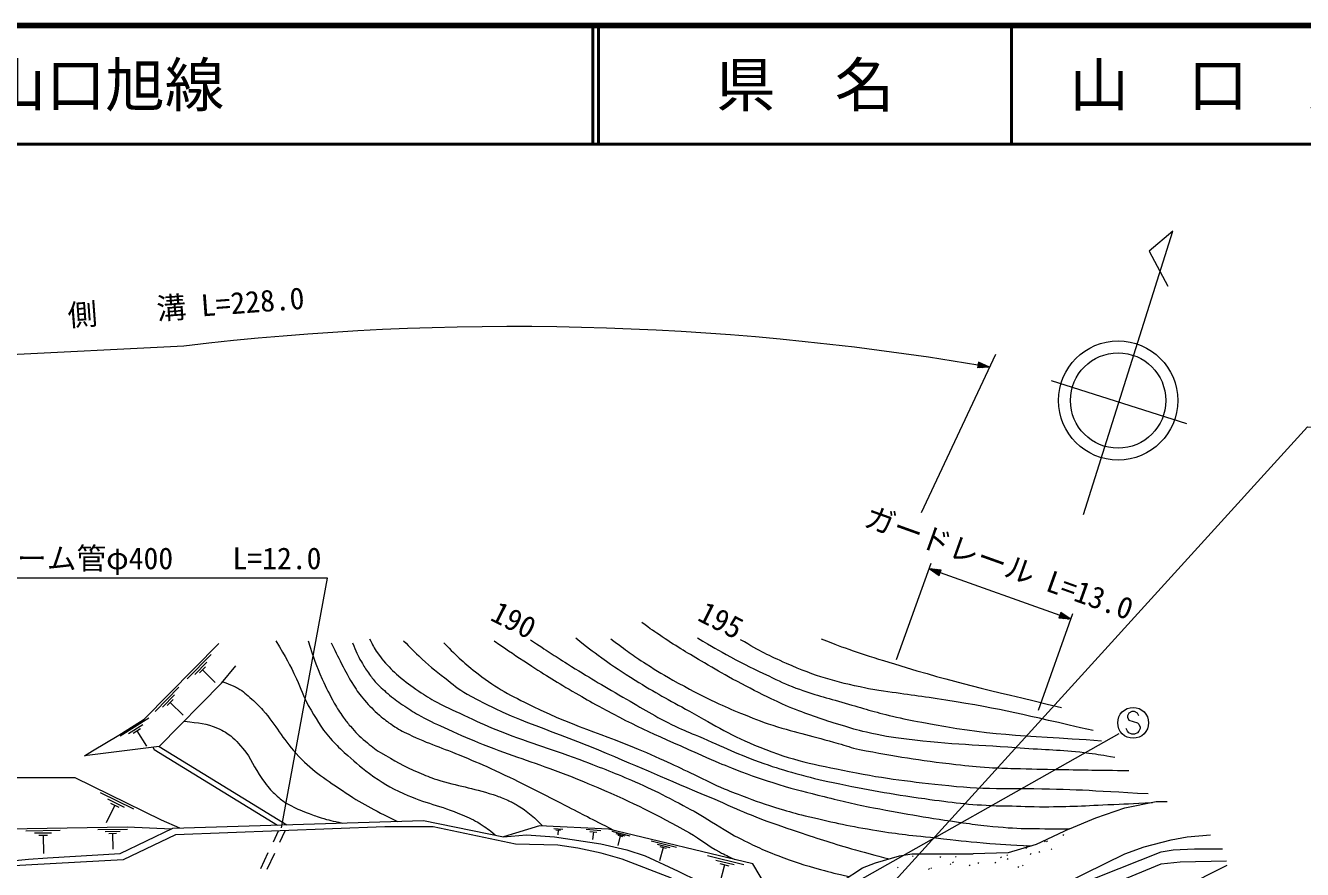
# Model space of a CAD drawing. Units: millimetres, scale not verified. Extents: x 40000 to 680000, y 20000 to 380000.
# Drawn here: x 250014 to 357488, y 308924 to 380000 of the extents above; entities that cross this region are included whole.
import ezdxf
from ezdxf.enums import TextEntityAlignment as Align

# ---------------------------------------------------------------- set-up
doc = ezdxf.new("R2010")
doc.units = ezdxf.units.MM
doc.header["$LTSCALE"] = 1000
for name, color, linetype, lineweight in [('M-BGD', 7, 'Continuous', 13), ('M-BMK-SRVR', 3, 'Continuous', 13), ('M-STR-HTXT', 7, 'Continuous', 13), ('M-STR-STRC', 7, 'Continuous', 13), ('M-TTL', 2, 'Continuous', 140), ('M-TTL-LINE', 7, 'Continuous', 50)]:
    doc.layers.add(name, color=color, linetype=linetype, lineweight=lineweight)
doc.layers.add('M-TTL-TXT', color=7, linetype='Continuous')
doc.styles.add('ＭＳ ゴシック', font='')
doc.styles.get('ＭＳ ゴシック').set_extended_font_data('MS Gothic')

msp = doc.modelspace()

# ---------------------------------------------------------------- linework, layer by layer
at = {"layer": 'M-BGD'}
for p, q in [((263627, 324980), (265633, 327016)), ((264264, 325355), (265267, 326373)), ((264651, 325476), (265152, 325985)), ((264901, 325730), (265987, 324660)), ((260916, 322228), (262924, 324266)), ((261554, 322604), (262558, 323623)), ((261941, 322725), (262443, 323234)), ((262192, 322979), (263279, 321909)), ((257973, 320165), (260394, 321689)), ((258679, 320384), (259890, 321146)), ((259084, 320413), (259689, 320794)), ((259386, 320604), (260199, 319313)), ((261265, 319292), (254976, 318499)), ((261265, 319292), (272010, 312693)), ((256308, 315393), (259104, 314027)), ((257524, 314337), (256796, 312846)), ((256916, 314865), (258314, 314182)), ((257175, 314508), (257874, 314166)), ((250043, 312176), (252928, 312224)), ((250767, 311996), (252210, 312020)), ((251131, 311809), (251853, 311821)), ((251492, 311815), (251518, 310277)), ((256088, 312277), (258593, 312320)), ((256717, 312121), (257969, 312142)), ((257033, 311959), (257659, 311970)), ((257346, 311964), (257368, 310628)), ((271275, 312161), (270842, 311235)), ((271407, 311217), (271852, 312183)), ((294479, 312387), (295235, 312320)), ((294659, 312270), (295037, 312236)), ((294848, 312253), (294812, 311850)), ((297209, 312318), (298427, 312210)), ((297499, 312129), (298108, 312074)), ((297803, 312102), (297746, 311452)), ((299352, 312152), (300863, 311768)), ((299704, 311955), (300460, 311763)), ((300056, 311759), (299852, 310953)), ((299867, 311807), (300245, 311711)), ((337344, 311787), (337415, 311858)), ((302683, 311331), (304807, 310791)), ((303178, 311054), (304240, 310784)), ((303673, 310778), (303385, 309645)), ((303408, 310845), (303939, 310710)), ((334213, 310700), (334284, 310771)), ((334254, 310859), (334324, 310930)), ((335781, 311254), (335852, 311325)), ((335953, 311263), (336023, 311334)), ((336332, 310593), (336403, 310664)), ((270418, 310329), (269783, 308970)), ((270359, 308948), (270987, 310309)), ((307411, 310113), (310460, 309339)), ((308121, 309716), (309646, 309329)), ((324655, 310014), (324726, 310085)), ((326992, 309946), (327062, 310017)), ((328035, 309493), (328105, 309564)), ((328278, 309958), (328349, 310029)), ((331604, 309480), (331675, 309550)), ((332076, 309931), (332147, 310002)), ((332598, 310092), (332668, 310162)), ((332657, 309769), (332728, 309840)), ((334569, 310188), (334640, 310259)), ((335309, 310376), (335380, 310447)), ((308832, 309319), (308419, 307693)), ((308451, 309416), (309213, 309222)), ((323395, 309058), (323466, 309129)), ((326016, 308927), (326087, 308998)), ((326199, 309001), (326270, 309072)), ((327823, 309333), (327893, 309403)), ((329440, 309239), (329510, 309309)), ((330192, 309436), (330263, 309507)), ((333551, 309095), (333622, 309166)), ((333915, 309226), (333986, 309296))]:
    msp.add_line(p, q, dxfattribs=at)
for points in [[(254976, 318499), (255640, 318915), (257879, 320224), (259995, 321578), (266271, 327948)], [(261265, 319292), (266515, 324626), (267700, 326066)], [(260719, 319223), (260842, 319038), (271233, 312669)], [(232987, 317345), (233410, 317091), (240099, 316668), (254153, 316668), (261435, 313112), (262973, 312419)], [(337889, 312350), (340090, 313281), (342545, 314128), (345170, 314636), (346101, 314636)], [(257987, 310265), (262416, 312402), (283518, 313042), (290237, 311677)], [(191774, 295945), (202168, 300920), (207760, 303252), (214106, 306254), (217493, 307608), (222657, 308370), (235611, 310572), (237813, 311080), (242046, 311757), (244755, 312096), (248481, 312350), (258556, 312519), (262325, 312359)], [(304379, 308188), (300230, 309797), (298452, 310305), (296505, 310728), (294812, 310982), (291256, 311067), (284313, 312506), (280249, 312506), (262638, 311829), (258217, 309739), (248499, 309204)], [(315640, 301990), (311223, 309405), (299089, 312331), (293263, 312599), (290237, 311677)], [(290237, 311677), (292169, 311842), (294539, 311672), (298434, 311080), (300635, 310572), (302159, 310064), (304953, 308794), (306647, 307947), (308933, 306592), (310457, 305576), (312743, 303798), (315367, 301258), (316976, 299480), (318669, 297194), (319855, 295332), (321294, 292707)], [(325405, 302664), (334079, 306084), (342545, 310233), (344154, 310826), (346440, 311418), (347795, 311672), (349742, 311842)], [(337889, 312350), (335071, 311026), (332722, 310314), (329761, 310233)], [(328067, 303206), (328829, 303375), (336619, 306846), (345593, 310402), (346609, 310572), (348387, 310656), (350758, 310656)], [(243417, 309114), (250275, 309792), (251851, 309899), (257987, 310265)], [(314436, 304306), (318754, 307947), (320447, 309048), (321548, 309471), (323580, 310064), (324596, 310233), (329761, 310233)], [(332428, 303965), (345593, 309386), (347202, 309556), (351097, 309640)], [(321141, 296935), (343460, 305408), (351138, 309274)]]:
    msp.add_lwpolyline(points, dxfattribs=at)
for points, knots in [([(341699, 318361), (340654, 318547), (340359, 318582), (339497, 318700), (337394, 318986), (336195, 318959), (334079, 319123), (330210, 319423), (328024, 319407), (324173, 319885), (322840, 320050), (322095, 320177), (320786, 320478), (319949, 320670), (319491, 320821), (318669, 321070), (317028, 321568), (316121, 321893), (314521, 322510), (313706, 322824), (313276, 323064), (312489, 323441), (311315, 324004), (310673, 324350), (309525, 324965), (308585, 325469), (308073, 325778), (307155, 326320), (305747, 327149), (304955, 327611), (303599, 328521), (302918, 328978), (302692, 329128), (301873, 329714)], [0, 0, 0, 0, 1, 1, 1, 2, 2, 2, 3, 3, 3, 4, 4, 4, 5, 5, 5, 6, 6, 6, 7, 7, 7, 8, 8, 8, 9, 9, 9, 10, 10, 10, 11, 11, 11, 11]), ([(271087, 328182), (271950, 326688), (272210, 326272), (272820, 324991), (273234, 324122), (273331, 323569), (273815, 322736), (274467, 321613), (274813, 320955), (275659, 319970), (276085, 319473), (276359, 319224), (276844, 318784), (277643, 318059), (278093, 317649), (278961, 317006), (280009, 316230), (280650, 315849), (281839, 315313), (283699, 314475), (284871, 314329), (286750, 313535), (287363, 313276), (287708, 313123), (288274, 312773), (288797, 312449), (288980, 312304), (289544, 311842)], [0, 0, 0, 0, 1, 1, 1, 2, 2, 2, 3, 3, 3, 4, 4, 4, 5, 5, 5, 6, 6, 6, 7, 7, 7, 8, 8, 8, 9, 9, 9, 9]), ([(273796, 328182), (274300, 326648), (274429, 326185), (274981, 324965), (275347, 324157), (275568, 323710), (275997, 322933), (276264, 322451), (276441, 322196), (276759, 321748), (276978, 321440), (277100, 321266), (277352, 320986), (277821, 320464), (278077, 320158), (278622, 319716), (279100, 319328), (279365, 319101), (279892, 318784), (281109, 318053), (281803, 317648), (283109, 317091), (283697, 316840), (284022, 316682), (284633, 316498), (286470, 315948), (287546, 315805), (289375, 315228), (289814, 315090), (290055, 314994), (290475, 314805), (290812, 314653), (291003, 314569), (291322, 314382), (291772, 314116), (292012, 313944), (292423, 313620), (292889, 313252), (293040, 313092), (293538, 312587)], [0, 0, 0, 0, 1, 1, 1, 2, 2, 2, 3, 3, 3, 4, 4, 4, 5, 5, 5, 6, 6, 6, 7, 7, 7, 8, 8, 8, 9, 9, 9, 10, 10, 10, 11, 11, 11, 12, 12, 12, 13, 13, 13, 13]), ([(275743, 328013), (276218, 327029), (276342, 326764), (276759, 325981), (277080, 325380), (277240, 325031), (277606, 324457), (277937, 323938), (278133, 323650), (278537, 323187), (278999, 322659), (279278, 322377), (279807, 321917), (280217, 321561), (280459, 321375), (280908, 321070), (281411, 320730), (281714, 320569), (282263, 320308), (284005, 319481), (285054, 319186), (286835, 318446), (287901, 318002), (288495, 317743), (289544, 317260), (291863, 316193), (293118, 315504), (295392, 314347), (296999, 313529), (297508, 313268), (299496, 312233)], [0, 0, 0, 0, 1, 1, 1, 2, 2, 2, 3, 3, 3, 4, 4, 4, 5, 5, 5, 6, 6, 6, 7, 7, 7, 8, 8, 8, 9, 9, 9, 10, 10, 10, 10]), ([(277521, 328013), (277849, 327245), (277934, 327006), (278283, 326404), (278500, 326031), (278626, 325824), (278876, 325473), (279122, 325128), (279265, 324936), (279553, 324626), (279952, 324198), (280205, 323985), (280654, 323610), (281127, 323216), (281417, 323027), (281924, 322679), (282439, 322326), (282733, 322136), (283279, 321832), (284145, 321350), (284665, 321148), (285565, 320732), (286707, 320202), (287356, 319922), (288528, 319462), (291050, 318472), (292511, 318045), (295047, 317091), (296283, 316626), (296968, 316344), (298180, 315821), (301263, 314492), (302955, 313651), (305885, 312011), (306909, 311437), (307385, 310948), (308425, 310402), (308929, 310138), (309108, 310042), (309736, 309763)], [0, 0, 0, 0, 1, 1, 1, 2, 2, 2, 3, 3, 3, 4, 4, 4, 5, 5, 5, 6, 6, 6, 7, 7, 7, 8, 8, 8, 9, 9, 9, 10, 10, 10, 11, 11, 11, 12, 12, 12, 13, 13, 13, 13]), ([(278961, 328352), (279256, 327783), (279336, 327606), (279638, 327166), (279825, 326894), (279928, 326738), (280146, 326489), (280609, 325962), (280890, 325684), (281416, 325219), (282036, 324672), (282421, 324407), (283109, 323949), (283690, 323563), (284020, 323350), (284633, 323018), (285634, 322474), (286227, 322231), (287258, 321748), (288304, 321258), (288892, 320984), (289967, 320562), (292714, 319486), (294322, 319071), (297079, 318022), (298882, 317337), (299888, 316940), (301651, 316160), (302693, 315699), (303260, 315405), (304276, 314890), (306456, 313783), (307149, 313310), (309695, 311757)], [0, 0, 0, 0, 1, 1, 1, 2, 2, 2, 3, 3, 3, 4, 4, 4, 5, 5, 5, 6, 6, 6, 7, 7, 7, 8, 8, 8, 9, 9, 9, 10, 10, 10, 11, 11, 11, 11]), ([(281839, 328182), (282426, 327563), (282600, 327395), (283109, 326912), (283927, 326138), (284414, 325731), (285311, 325050), (286027, 324505), (286384, 324127), (287173, 323695), (291533, 321310), (294312, 320669), (298886, 318723), (302712, 317096), (303907, 316586), (308679, 314551)], [0, 0, 0, 0, 1, 1, 1, 2, 2, 2, 3, 3, 3, 4, 4, 4, 5, 5, 5, 5]), ([(285226, 328013), (286464, 326727), (286904, 326323), (288105, 325388), (289742, 324113), (290813, 323594), (292677, 322679), (296591, 320758), (299040, 320257), (303006, 318446), (305038, 317518), (305717, 317210), (308171, 315990)], [0, 0, 0, 0, 1, 1, 1, 2, 2, 2, 3, 3, 3, 4, 4, 4, 4]), ([(289459, 328182), (290832, 327227), (291201, 326977), (292338, 326235), (293867, 325236), (294738, 324698), (296317, 323780), (297073, 323340), (297500, 323101), (298265, 322679), (301697, 320786), (302958, 320324), (307324, 318361)], [0, 0, 0, 0, 1, 1, 1, 2, 2, 2, 3, 3, 3, 4, 4, 4, 4]), ([(292507, 328267), (294007, 327270), (294406, 327013), (295640, 326235), (297434, 325103), (298462, 324506), (300297, 323441), (301999, 322452), (302926, 321841), (304699, 320986), (305446, 320625), (305882, 320461), (306647, 320139), (308792, 319235), (309953, 318621), (312150, 317853), (313197, 317487), (313791, 317304), (314859, 317006), (316073, 316669), (316759, 316501), (317992, 316244), (320984, 315622), (322671, 315318), (325697, 314890), (328033, 314559), (329350, 314388), (331708, 314297), (331906, 314289), (332018, 314299), (332216, 314297), (333440, 314283), (334125, 314217), (335349, 314212), (337598, 314204), (338858, 314283), (341106, 314382), (342574, 314446), (343044, 314469), (344862, 314576)], [0, 0, 0, 0, 1, 1, 1, 2, 2, 2, 3, 3, 3, 4, 4, 4, 5, 5, 5, 6, 6, 6, 7, 7, 7, 8, 8, 8, 9, 9, 9, 10, 10, 10, 11, 11, 11, 12, 12, 12, 13, 13, 13, 13]), ([(296317, 328436), (297350, 327606), (297640, 327380), (298519, 326743), (299581, 325973), (300201, 325576), (301313, 324880), (303058, 323788), (304079, 323246), (305885, 322256), (308165, 321005), (309396, 320184), (311812, 319221), (314644, 318091), (316356, 317770), (319347, 317176), (322590, 316531), (324441, 316339), (327729, 315990), (329540, 315798), (330564, 315779), (332385, 315736), (333080, 315720), (333469, 315740), (334163, 315736), (338201, 315715), (339525, 315582), (344493, 315313)], [0, 0, 0, 0, 1, 1, 1, 2, 2, 2, 3, 3, 3, 4, 4, 4, 5, 5, 5, 6, 6, 6, 7, 7, 7, 8, 8, 8, 9, 9, 9, 9]), ([(299281, 328352), (300660, 327309), (301049, 327006), (302244, 326235), (303278, 325568), (303647, 325355), (304953, 324626)], [0, 0, 0, 0, 1, 1, 1, 2, 2, 2, 2]), ([(306562, 328436), (307885, 327641), (308248, 327427), (309356, 326828), (310592, 326159), (311300, 325813), (312573, 325219), (313459, 324806), (313941, 324538), (314859, 324203), (316451, 323622), (317381, 323407), (319008, 322933), (320556, 322482), (321416, 322197), (322987, 321832), (323941, 321611), (324481, 321511), (325443, 321324), (331276, 320194), (333407, 320272), (340576, 319771)], [0, 0, 0, 0, 1, 1, 1, 2, 2, 2, 3, 3, 3, 4, 4, 4, 5, 5, 5, 6, 6, 6, 7, 7, 7, 7]), ([(339866, 320623), (333962, 321963), (332355, 322407), (327475, 323187), (325429, 323514), (324273, 323633), (322225, 323949), (321647, 324038), (321320, 324073), (320748, 324192), (318074, 324750), (316566, 325159), (314071, 326270), (312518, 326961), (311937, 327245), (310203, 328267)], [0, 0, 0, 0, 1, 1, 1, 2, 2, 2, 3, 3, 3, 4, 4, 4, 5, 5, 5, 5]), ([(316976, 328352), (318267, 327843), (318619, 327710), (319685, 327336), (321027, 326864), (321797, 326654), (323157, 326235), (328583, 324564), (330446, 324211), (337220, 322559)], [0, 0, 0, 0, 1, 1, 1, 2, 2, 2, 3, 3, 3, 3]), ([(266607, 324738), (267033, 324572), (267150, 324531), (267489, 324379), (267639, 324312), (267728, 324284), (267869, 324203), (268380, 323910), (268603, 323649), (269055, 323272), (269450, 322942), (269646, 322727), (269986, 322340), (271169, 320994), (271568, 320021), (272780, 318700), (274099, 317261), (275065, 316671), (276678, 315572), (278393, 314404), (279103, 314064), (281311, 312975)], [0, 0, 0, 0, 1, 1, 1, 2, 2, 2, 3, 3, 3, 4, 4, 4, 5, 5, 5, 6, 6, 6, 7, 7, 7, 7]), ([(304953, 324626), (306437, 323828), (306839, 323598), (308086, 323018), (308905, 322637), (309367, 322428), (310203, 322086), (311249, 321659), (311835, 321412), (312912, 321070), (315038, 320396), (316267, 320146), (318415, 319546), (319111, 319352), (319484, 319173), (320193, 319038), (323350, 318438), (325130, 318143), (328321, 317768), (329410, 317641), (330022, 317588), (331115, 317514), (331941, 317459), (332405, 317456), (333232, 317430), (334720, 317383), (335554, 317374), (337042, 317345), (339324, 317300), (340043, 317294), (342884, 317260)], [0, 0, 0, 0, 1, 1, 1, 2, 2, 2, 3, 3, 3, 4, 4, 4, 5, 5, 5, 6, 6, 6, 7, 7, 7, 8, 8, 8, 9, 9, 9, 10, 10, 10, 10]), ([(263382, 321409), (264662, 321244), (265158, 321272), (266176, 320816), (266446, 320696), (266607, 320642), (266853, 320478), (267495, 320049), (267799, 319716), (268293, 319123), (269044, 318221), (269225, 317543), (269901, 316583), (270092, 316313), (270187, 316150), (270409, 315906), (270755, 315525), (270939, 315296), (271341, 314974), (271656, 314722), (271833, 314575), (272187, 314382), (272759, 314070), (273105, 313942), (273711, 313704), (274165, 313527), (274421, 313430), (274885, 313281), (275572, 313061), (275824, 313018), (276677, 312834)], [0, 0, 0, 0, 1, 1, 1, 2, 2, 2, 3, 3, 3, 4, 4, 4, 5, 5, 5, 6, 6, 6, 7, 7, 7, 8, 8, 8, 9, 9, 9, 10, 10, 10, 10]), ([(307324, 318361), (308491, 317853), (308812, 317722), (309779, 317345), (311182, 316798), (311983, 316525), (313420, 316075), (314890, 315615), (315735, 315431), (317230, 315059), (318842, 314658), (319747, 314438), (321379, 314128), (324311, 313571), (325957, 313266), (328914, 312858), (329706, 312748), (330151, 312690), (330946, 312604), (333644, 312310), (334593, 312378), (337889, 312350)], [0, 0, 0, 0, 1, 1, 1, 2, 2, 2, 3, 3, 3, 4, 4, 4, 5, 5, 5, 6, 6, 6, 7, 7, 7, 7]), ([(308171, 315990), (309179, 315568), (309455, 315460), (310287, 315144), (311529, 314673), (312233, 314425), (313505, 314043), (314327, 313796), (314786, 313650), (315621, 313450), (317823, 312924), (319061, 312634), (321294, 312265), (323366, 311923), (324084, 311845), (326628, 311588)], [0, 0, 0, 0, 1, 1, 1, 2, 2, 2, 3, 3, 3, 4, 4, 4, 5, 5, 5, 5]), ([(308679, 314551), (310005, 313959), (310371, 313802), (311473, 313366), (312844, 312822), (313630, 312563), (315029, 312096), (316912, 311467), (317968, 311115), (319877, 310574), (320979, 310261), (321340, 310159), (322706, 309809)], [0, 0, 0, 0, 1, 1, 1, 2, 2, 2, 3, 3, 3, 4, 4, 4, 4]), ([(309695, 311757), (311384, 310913), (311882, 310659), (313343, 310094), (314718, 309563), (315509, 309314), (316930, 308922), (317863, 308665), (318182, 308583), (319334, 308324)], [0, 0, 0, 0, 1, 1, 1, 2, 2, 2, 3, 3, 3, 3]), ([(326628, 311588), (328544, 311361), (329055, 311301), (330615, 311168), (332202, 311034), (332724, 311008), (334683, 310908)], [0, 0, 0, 0, 1, 1, 1, 2, 2, 2, 2])]:
    msp.add_open_spline(points, degree=3, knots=knots, dxfattribs=at)
at = {"layer": 'M-BMK-SRVR'}
for p, q in [((339055, 338828), (346586, 362667)), ((346586, 362667), (344585, 361008)), ((344585, 361008), (346162, 358047)), ((336349, 350114), (347731, 346480))]:
    msp.add_line(p, q, dxfattribs=at)
for radius in [5016, 4013]:
    msp.add_circle((341972, 348419), radius, dxfattribs=at)
at = {"layer": 'M-STR-HTXT'}
for p, q in [((196049, 349672), (263343, 353010)), ((325417, 338983), (331667, 352335)), ((330210, 351653), (330126, 351160)), ((330176, 351456), (330965, 351320)), ((330776, 351403), (330185, 351505)), ((330193, 351554), (330587, 351487)), ((330399, 351570), (330202, 351603)), ((331153, 351237), (330210, 351653)), ((331153, 351237), (330126, 351160)), ((330331, 351175), (330134, 351209)), ((330143, 351258), (330537, 351191)), ((330742, 351206), (330151, 351308)), ((330159, 351357), (330948, 351222)), ((331153, 351237), (330168, 351406)), ((323329, 326599), (326233, 334730)), ((326064, 334259), (326922, 333687)), ((326064, 334259), (327090, 334158)), ((326064, 334259), (327006, 333922)), ((326989, 333875), (326236, 334144)), ((327023, 333969), (326270, 334238)), ((326407, 334030), (326972, 333828)), ((326475, 334218), (327040, 334017)), ((326956, 333781), (326579, 333916)), ((327057, 334064), (326680, 334198)), ((326751, 333801), (326939, 333734)), ((326885, 334178), (327073, 334111)), ((326922, 333687), (327090, 334158)), ((327006, 333922), (337054, 330334)), ((335261, 322338), (338164, 330468)), ((337139, 330569), (336970, 330098)), ((337996, 329997), (336970, 330098)), ((337176, 330078), (336987, 330145)), ((337004, 330192), (337381, 330058)), ((337586, 330038), (337021, 330239)), ((337038, 330287), (337791, 330017)), ((337996, 329997), (337054, 330334)), ((337071, 330381), (337825, 330112)), ((337653, 330226), (337088, 330428)), ((337105, 330475), (337482, 330340)), ((337310, 330455), (337122, 330522)), ((337996, 329997), (337139, 330569))]:
    msp.add_line(p, q, dxfattribs=at)
for points in [[(316234, 300300), (357914, 346211), (386179, 346137)], [(271547, 312429), (275435, 333461), (243985, 333461)]]:
    msp.add_lwpolyline(points, dxfattribs=at)
msp.add_arc((291124, 117780), 236864, 80.51223, 96.73531, dxfattribs=at)
at = {"layer": 'M-STR-STRC'}
for p, q in [((342881, 322098), (342763, 321861)), ((342763, 321861), (342763, 321743)), ((342763, 321743), (342881, 321507)), ((343117, 322216), (342881, 322098)), ((342881, 321507), (343590, 321270)), ((343354, 322216), (343117, 322216)), ((343590, 322098), (343354, 322216)), ((343708, 321861), (343590, 322098)), ((342028, 320344), (313102, 304009)), ((342763, 320561), (342645, 320798)), ((342881, 320443), (342763, 320561)), ((343117, 320325), (342881, 320443)), ((343354, 320325), (343117, 320325)), ((343590, 320443), (343354, 320325)), ((343590, 321270), (343708, 321152)), ((343708, 320561), (343590, 320443)), ((343708, 321152), (343827, 320916)), ((343827, 320798), (343708, 320561)), ((343827, 320916), (343827, 320798))]:
    msp.add_line(p, q, dxfattribs=at)
msp.add_circle((343236, 321270), 1300, dxfattribs=at)
at = {"layer": 'M-TTL'}
msp.add_line((680000, 380000), (40000, 380000), dxfattribs=at)
at = {"layer": 'M-TTL-LINE'}
for p, q in [((297750, 380000), (297750, 370000)), ((298250, 380000), (298250, 370000)), ((333000, 380000), (333000, 370000)), ((40000, 370000), (680000, 370000))]:
    msp.add_line(p, q, dxfattribs=at)

# ---------------------------------------------------------------- texts
at = {"layer": 'M-BGD', "style": 'ＭＳ ゴシック'}
for s, p in [('190', (288778, 329474)), ('195', (306214, 329457))]:
    msp.add_text(s, height=1833, rotation=333.189, dxfattribs=at).set_placement(p, align=Align.BOTTOM_LEFT)
at = {"layer": 'M-STR-HTXT', "style": 'ＭＳ ゴシック'}
for s, rotation, p in [('側\u3000\u3000溝 L=228.0', 4.282, (263627, 354856)), ('ガードレール L=13.0', 340.346, (331463, 333384))]:
    msp.add_text(s, height=1833, rotation=rotation, dxfattribs=at).set_placement(p, align=Align.BOTTOM_CENTER)
msp.add_text('ヒューム管φ400\u3000\u3000L=12.0', height=1833, dxfattribs=at).set_placement((259610, 333661), align=Align.BOTTOM_CENTER)
at = {"layer": 'M-TTL-TXT', "style": 'ＭＳ ゴシック'}
msp.add_text('主要地方道\u3000山口旭線', height=3666, dxfattribs=at).set_placement((216734, 375000), align=Align.MIDDLE_LEFT)
for s, p in [('県\u3000名', (315625, 375000)), ('山\u3000口\u3000県', (350375, 375000))]:
    msp.add_text(s, height=3666, dxfattribs=at).set_placement(p, align=Align.MIDDLE_CENTER)

doc.saveas('drawing.dxf')
